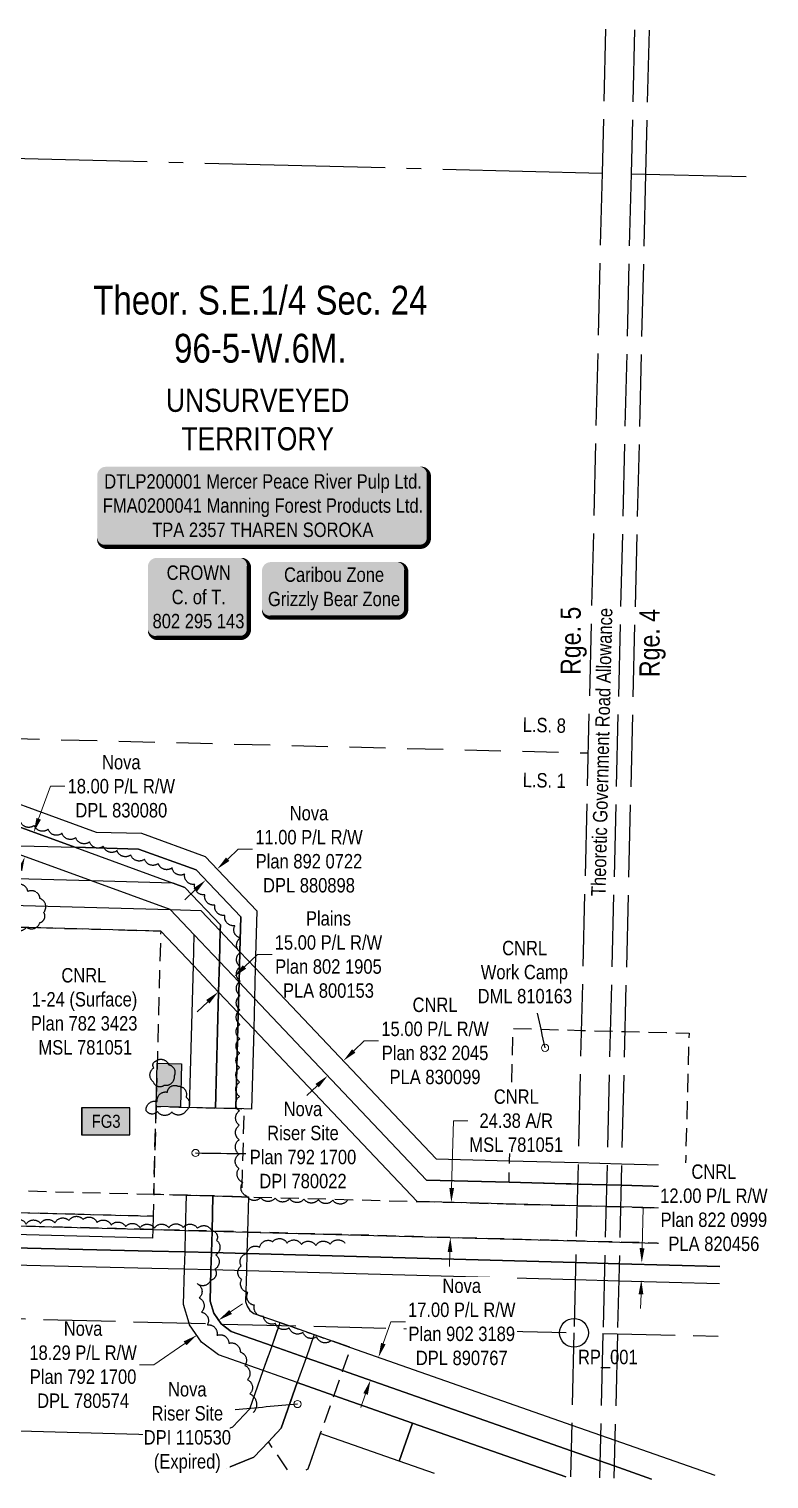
# Model space of a CAD drawing. Extents: x 397859 to 403387, y 6355888 to 6359667.
# Drawn here: x 400245 to 400758, y 6356026 to 6357032 of the extents above; entities that cross this region are included whole.
import ezdxf
from ezdxf.enums import TextEntityAlignment as Align

# ---------------------------------------------------------------- set-up
doc = ezdxf.new("R2010")
doc.units = 0
doc.header["$LTSCALE"] = 5
for name, pattern in [('0', [1, 1, 0]), ('foc-ACCESSROAD', [3.75, 2.5, -1.25]), ('foc-LSD', [8, 5, -3]), ('foc-QUARTERLINE', [33, 25, -3, 2, -3]), ('foc-UNSURVEYED', [12.5, 10, -2.5])]:
    doc.linetypes.add(name, pattern=pattern)
for name, color, linetype in [('35', 37, 'Continuous'), ('AS-OWNER', 7, 'Continuous'), ('AS-WILDLIFE-BLOCK', 131, 'Continuous'), ('C-AR', 13, 'foc-ACCESSROAD'), ('C-RW', 13, 'Continuous'), ('C-SYMBOL', 7, 'Continuous'), ('C-WS', 13, 'foc-ACCESSROAD'), ('D-TXT', 6, 'Continuous'), ('F-RW', 190, 'Continuous'), ('F-WS', 190, 'foc-ACCESSROAD'), ('L-QSEC', 8, 'foc-QUARTERLINE'), ('L-ROAD-T', 7, 'Continuous'), ('L-SECLBL', 7, 'Continuous'), ('L-SECTION-LSD', 7, 'foc-LSD'), ('L-UNS-T', 3, 'Continuous'), ('L-USEC', 7, 'foc-UNSURVEYED'), ('P-TEMP-BLOCKS', 250, 'Continuous'), ('P-TEMP-BLUE', 146, 'Continuous'), ('T-BUSH', 110, '0')]:
    doc.layers.add(name, color=color, linetype=linetype)
for name, color, linetype, lineweight in [('C-AR-T', 13, 'Continuous', 9), ('C-RW-T', 13, 'Continuous', 9), ('C-WS-T', 13, 'Continuous', 9), ('F-RW-T', 190, 'Continuous', 9), ('F-WS-T', 190, 'Continuous', 9)]:
    doc.layers.add(name, color=color, linetype=linetype, lineweight=lineweight)
doc.layers.add('P-TEMP-BLUE-H', color=7, linetype='Continuous', true_color=0x99e6ff)
doc.styles.add('100L', font='ARIALN.TTF', dxfattribs={"height": 11})
doc.styles.add('175L', font='ARIALN.TTF', dxfattribs={"height": 20})
doc.styles.add('80', font='ARIALN.TTF', dxfattribs={"height": 10})
doc.styles.add('80CG', font='ARIALN.TTF', dxfattribs={"height": 10})
doc.styles.add('80L', font='ARIALN.TTF', dxfattribs={"height": 10})
doc.dimstyles.new('Compass 5 000', dxfattribs={"dimscale": 5, "dimtxt": 9, "dimasz": 2, "dimexe": 0.2, "dimexo": 0.0625, "dimgap": 0.5, "dimtad": 0, "dimtih": 1, "dimtoh": 1, "dimzin": 0, "dimdsep": 46, "dimtxsty": '80CG', "dimcen": 0.1, "dimse1": 1, "dimse2": 1, "dimclrd": 256, "dimclrt": 256, "dimaunit": 1, "dimadec": 4, "dimazin": 0, "dimtfac": 0.06, "dimtofl": 0, "dimtmove": 0, "dimatfit": 1, "dimfxl": 0.2, "dimtolj": 1, "dimtzin": 0, "dimlwd": -1, "dimarcsym": 0})

# ---------------------------------------------------------------- blocks, each defined once
blk = doc.blocks.new('*U440')
h = blk.add_hatch(color=255)
edge = h.paths.add_edge_path()
edge.add_line((-29, -28.5), (29, -28.5))
edge.add_arc((29, -22.5), 6, 270, 360)
edge.add_line((35, -22.5), (35, 21))
edge.add_arc((29, 21), 6, 0, 90)
edge.add_line((29, 27), (-29, 27))
edge.add_arc((-29, 21), 6, 90, 180)
edge.add_line((-35, 21), (-35, -22.5))
edge.add_arc((-29, -22.5), 6, 180, 270)
at = {"color": 14, "flags": 128}
blk.add_lwpolyline([(-29, -28.5, 3, 3, 0), (29, -28.5, 3, 3, 0.414214), (35, -22.5, 3, 3, 0), (35, 21, 3, 0, 0.414214), (29, 27, 0, 0, 0), (-29, 27, 0, 0, 0.414214), (-35, 21, 0, 0, 0), (-35, -22.5, 0, 3, 0.414214)], format="xyseb", close=True, dxfattribs=at)
at = {"color": 14, "style": '80'}
blk.add_attdef('ENTER_TEXT_001', (-26.8, -4.9), '', height=10, dxfattribs=at)
blk = doc.blocks.new('*U441')
h = blk.add_hatch(color=255)
edge = h.paths.add_edge_path()
edge.add_line((-109, -28.5), (109, -28.5))
edge.add_arc((109, -22.5), 6, 270, 360)
edge.add_line((115, -22.5), (115, 21))
edge.add_arc((109, 21), 6, 0, 90)
edge.add_line((109, 27), (-109, 27))
edge.add_arc((-109, 21), 6, 90, 180)
edge.add_line((-115, 21), (-115, -22.5))
edge.add_arc((-109, -22.5), 6, 180, 270)
at = {"color": 44, "flags": 128}
blk.add_lwpolyline([(-109, -28.5, 3, 3, 0), (109, -28.5, 3, 3, 0.414214), (115, -22.5, 3, 3, 0), (115, 21, 3, 0, 0.414214), (109, 27, 0, 0, 0), (-109, 27, 0, 0, 0.414214), (-115, 21, 0, 0, 0), (-115, -22.5, 0, 3, 0.414214)], format="xyseb", close=True, dxfattribs=at)
at = {"color": 44, "style": '80'}
blk.add_attdef('ENTER_TEXT_001', (-36, -5), '', height=10, dxfattribs=at)
blk = doc.blocks.new('*D444')
at = {"layer": 'F-RW-T', "transparency": 16777216}
for p, q in [((400251.5, 6356484.1), (400259.7, 6356506.6)), ((400259.7, 6356506.6), (400269.7, 6356506.6)), ((400238.5, 6356448.4), (400235.1, 6356439))]:
    blk.add_line(p, q, dxfattribs=at)
for points in [[(400250, 6356484.6), (400253.1, 6356483.5), (400248.1, 6356474.7)], [(400237, 6356448.9), (400240.1, 6356447.8), (400241.9, 6356457.7)]]:
    blk.add_solid(points, dxfattribs=at)
at = {"layer": 'F-RW-T', "transparency": 16777216, "insert": (400308.8, 6356506.6), "char_height": 10, "attachment_point": 5, "style": '80CG'}
blk.add_mtext('\\A1;Nova\\P18.00 P/L R/W\\PDPL 830080', dxfattribs=at)
blk = doc.blocks.new('*D446')
at = {"layer": 'F-RW-T', "transparency": 16777216}
for p, q in [((400382.6, 6356456.1), (400389.8, 6356462.9)), ((400389.8, 6356462.9), (400399.8, 6356462.9)), ((400360.1, 6356434.7), (400352.8, 6356427.8))]:
    blk.add_line(p, q, dxfattribs=at)
for points in [[(400381.4, 6356457.3), (400383.7, 6356454.8), (400375.3, 6356449.2)], [(400358.9, 6356435.9), (400361.2, 6356433.5), (400367.3, 6356441.6)]]:
    blk.add_solid(points, dxfattribs=at)
at = {"layer": 'F-RW-T', "transparency": 16777216, "insert": (400438.9, 6356462.9), "char_height": 10, "attachment_point": 5, "style": '80CG'}
blk.add_mtext('\\A1;Nova\\P11.00 P/L R/W\\PPlan 892 0722\\PDPL 880898', dxfattribs=at)
blk = doc.blocks.new('*D447')
at = {"layer": 'F-RW-T', "transparency": 16777216}
for p, q in [((400490.4, 6356120.2), (400495.7, 6356135.2)), ((400495.7, 6356135.2), (400505.7, 6356135.2)), ((400478.2, 6356085.3), (400474.9, 6356075.8))]:
    blk.add_line(p, q, dxfattribs=at)
for points in [[(400488.9, 6356120.7), (400492, 6356119.6), (400487.1, 6356110.7)], [(400476.6, 6356085.8), (400479.7, 6356084.7), (400481.5, 6356094.7)]]:
    blk.add_solid(points, dxfattribs=at)
at = {"layer": 'F-RW-T', "transparency": 16777216, "insert": (400544.8, 6356135.2), "char_height": 10, "attachment_point": 5, "style": '80CG', "bg_fill": 3, "box_fill_scale": 1.1, "bg_fill_color": 256, "bg_fill_true_color": 13158600, "bg_fill_transparency": 0}
blk.add_mtext('\\A1;Nova\\P17.00 P/L R/W\\PPlan 902 3189\\PDPL 890767', dxfattribs=at)
blk = doc.blocks.new('*D448')
at = {"layer": 'F-RW-T', "transparency": 16777216}
for p, q in [((400384.5, 6356142.1), (400392.8, 6356147.7)), ((400352.9, 6356120.3), (400331.4, 6356105.5)), ((400331.4, 6356105.5), (400321.4, 6356105.5))]:
    blk.add_line(p, q, dxfattribs=at)
for points in [[(400383.6, 6356143.5), (400385.5, 6356140.7), (400376.3, 6356136.4)], [(400352, 6356121.7), (400353.9, 6356119), (400361.2, 6356126)]]:
    blk.add_solid(points, dxfattribs=at)
at = {"layer": 'F-RW-T', "transparency": 16777216, "insert": (400282.3, 6356105.5), "char_height": 10, "attachment_point": 5, "style": '80CG'}
blk.add_mtext('\\A1;Nova\\P18.29 P/L R/W\\PPlan 792 1700\\PDPL 780574', dxfattribs=at)
blk = doc.blocks.new('*D450')
at = {"layer": 'C-AR-T', "transparency": 16777216}
for p, q in [((400537.8, 6356228.1), (400539.1, 6356274.7)), ((400539.1, 6356274.7), (400549.1, 6356274.7)), ((400536.6, 6356183.7), (400536.4, 6356173.7))]:
    blk.add_line(p, q, dxfattribs=at)
for points in [[(400536.2, 6356228.1), (400539.5, 6356228), (400537.6, 6356218.1)], [(400535, 6356183.8), (400538.3, 6356183.7), (400536.9, 6356193.7)]]:
    blk.add_solid(points, dxfattribs=at)
at = {"layer": 'C-AR-T', "transparency": 16777216, "insert": (400582.6, 6356274.7), "char_height": 10, "attachment_point": 5, "style": '80CG', "bg_fill": 3, "box_fill_scale": 1.1, "bg_fill_color": 256, "bg_fill_true_color": 13158600, "bg_fill_transparency": 0}
blk.add_mtext('\\A1;CNRL\\P24.38 A/R\\PMSL 781051', dxfattribs=at)
blk = doc.blocks.new('*D454')
at = {"layer": 'F-RW-T', "transparency": 16777216}
for p, q in [((400394.2, 6356381.3), (400403.3, 6356389.9)), ((400403.3, 6356389.9), (400413.3, 6356389.9)), ((400368.8, 6356357.2), (400361.5, 6356350.3))]:
    blk.add_line(p, q, dxfattribs=at)
for points in [[(400393, 6356382.5), (400395.3, 6356380.1), (400386.9, 6356374.4)], [(400367.6, 6356358.4), (400369.9, 6356356), (400376.1, 6356364.1)]]:
    blk.add_solid(points, dxfattribs=at)
at = {"layer": 'F-RW-T', "transparency": 16777216, "insert": (400452.4, 6356389.9), "char_height": 10, "attachment_point": 5, "style": '80CG'}
blk.add_mtext('\\A1;Plains\\P15.00 P/L R/W\\PPlan 802 1905\\PPLA 800153', dxfattribs=at)
blk = doc.blocks.new('*D455')
at = {"layer": 'F-RW-T', "transparency": 16777216}
for p, q in [((400210.7, 6356278.5), (400220.7, 6356278.5)), ((400220.7, 6356278.5), (400219.3, 6356222.1)), ((400219, 6356212.1), (400219.3, 6356222.1)), ((400218.1, 6356177), (400217.9, 6356167))]:
    blk.add_line(p, q, dxfattribs=at)
for points in [[(400217.3, 6356212.2), (400220.7, 6356212.1), (400218.8, 6356202.1)], [(400216.5, 6356177.1), (400219.8, 6356177), (400218.4, 6356187)]]:
    blk.add_solid(points, dxfattribs=at)
at = {"layer": 'F-RW-T', "transparency": 16777216, "insert": (400171.6, 6356278.5), "char_height": 10, "attachment_point": 5, "style": '80CG', "bg_fill": 3, "box_fill_scale": 1.1, "bg_fill_color": 256, "bg_fill_true_color": 13158600, "bg_fill_transparency": 0}
blk.add_mtext('\\A1;Plains\\P15.00 P/L R/W\\PPlan 802 1816\\PPLA 800007', dxfattribs=at)
blk = doc.blocks.new('*D457')
at = {"layer": 'C-RW-T', "transparency": 16777216}
for p, q in [((400669.8, 6356186.3), (400670.5, 6356214.3)), ((400670.5, 6356214.3), (400680.5, 6356214.3)), ((400669.1, 6356154.4), (400668.8, 6356144.4))]:
    blk.add_line(p, q, dxfattribs=at)
for points in [[(400668.1, 6356186.4), (400671.5, 6356186.3), (400669.6, 6356176.3)], [(400667.4, 6356154.4), (400670.7, 6356154.3), (400669.3, 6356164.4)]]:
    blk.add_solid(points, dxfattribs=at)
at = {"layer": 'C-RW-T', "transparency": 16777216, "insert": (400719.6, 6356214.3), "char_height": 10, "attachment_point": 5, "style": '80CG', "bg_fill": 3, "box_fill_scale": 1.1, "bg_fill_color": 256, "bg_fill_true_color": 13158600, "bg_fill_transparency": 0}
blk.add_mtext('\\A1;CNRL\\P12.00 P/L R/W\\PPlan 822 0999\\PPLA 820456', dxfattribs=at)
blk = doc.blocks.new('*D458')
at = {"layer": 'C-RW-T', "transparency": 16777216}
for p, q in [((400470, 6356323.1), (400477.2, 6356330)), ((400477.2, 6356330), (400487.2, 6356330)), ((400444.6, 6356299), (400437.3, 6356292.2))]:
    blk.add_line(p, q, dxfattribs=at)
for points in [[(400468.8, 6356324.3), (400471.1, 6356321.9), (400462.7, 6356316.2)], [(400443.4, 6356300.2), (400445.7, 6356297.8), (400451.9, 6356305.9)]]:
    blk.add_solid(points, dxfattribs=at)
at = {"layer": 'C-RW-T', "transparency": 16777216, "insert": (400526.3, 6356330), "char_height": 10, "attachment_point": 5, "style": '80CG'}
blk.add_mtext('\\A1;CNRL\\P15.00 P/L R/W\\PPlan 832 2045\\PPLA 830099', dxfattribs=at)
blk = doc.blocks.new('*U467')
h = blk.add_hatch(color=255)
edge = h.paths.add_edge_path()
edge.add_line((-44, -20), (44, -20))
edge.add_arc((44, -14), 6, 270, 360)
edge.add_line((50, -14), (50, 12.5))
edge.add_arc((44, 12.5), 6, 0, 90)
edge.add_line((44, 18.5), (-44, 18.5))
edge.add_arc((-44, 12.5), 6, 90, 180)
edge.add_line((-50, 12.5), (-50, -14))
edge.add_arc((-44, -14), 6, 180, 270)
at = {"color": 131, "flags": 128}
blk.add_lwpolyline([(-44, -20, 3, 3, 0), (44, -20, 3, 3, 0.414214), (50, -14, 3, 3, 0), (50, 12.5, 3, 0, 0.414214), (44, 18.5, 0, 0, 0), (-44, 18.5, 0, 0, 0.414214), (-50, 12.5, 0, 0, 0), (-50, -14, 0, 3, 0.414214)], format="xyseb", close=True, dxfattribs=at)
at = {"color": 131, "style": '80'}
blk.add_attdef('ENTER_TEXT_001', (-36, -5), '', height=10, dxfattribs=at)
blk = doc.blocks.new('Temp_Area5')
at = {"true_color": 0x99e6ff}
h = blk.add_hatch(color=141, dxfattribs=at)
h.dxf.hatch_style = 1
h.paths.add_polyline_path([(-16.8, -9.4), (16.3, -9.4), (16.3, 9.1), (-16.8, 9.1)])
at = {"color": 250}
for points in [[(-17, -9.6), (16.5, -9.6), (16.5, 9.3), (-17, 9.3)], [(-16.9, -9.5), (16.4, -9.5), (16.4, 9.2), (-16.9, 9.2)]]:
    blk.add_lwpolyline(points, close=True, dxfattribs=at)
at = {"color": 250, "style": '80L'}
blk.add_attdef('TEMPORARY', text='', height=9, dxfattribs=at).set_placement((0, -0.1), align=Align.MIDDLE_CENTER)

msp = doc.modelspace()

# ---------------------------------------------------------------- hatches: boundary and pattern name
at = {"layer": 'P-TEMP-BLUE-H'}
h = msp.add_hatch(color=256, dxfattribs=at)
h.dxf.hatch_style = 1
h.paths.add_polyline_path([(400333.675, 6356314.507), (400350.591, 6356314.064), (400349.807, 6356284.087), (400332.884, 6356284.53)])

# ---------------------------------------------------------------- linework, layer by layer
at = {"layer": '35', "color": 3}
msp.add_circle((400622.595, 6356127.626), 9.996, dxfattribs=at)
at = {"layer": 'C-AR', "flags": 128}
msp.add_lwpolyline([(399719.673, 6356239.828), (399776.918, 6356238.317), (399819.596, 6356237.192), (399961.78, 6356233.438), (399965.776, 6356233.332), (400033.776, 6356231.537), (400048.766, 6356231.141), (400126.708, 6356229.083), (400139.288, 6356228.751), (400148.526, 6356228.508), (400331.276, 6356223.684), (400330.879, 6356208.459), (400148.124, 6356213.28), (400143.719, 6356213.397), (400135.973, 6356213.601), (400131.138, 6356213.729), (400048.402, 6356215.911), (400036.486, 6356216.226), (400033.413, 6356216.307), (399965.375, 6356218.102), (399819.224, 6356221.958), (399719.3, 6356224.595)], dxfattribs=at)
at = {"layer": 'C-RW'}
for points in [[(400725.016, 6356228.015), (400699.47, 6356228.707), (400655.245, 6356229.908), (400625.094, 6356230.724), (400577.603, 6356232.01), (400520.442, 6356233.558), (400401.154, 6356359.401), (400390.45, 6356370.692), (400376.826, 6356385.064), (400359.312, 6356403.541), (400342.712, 6356421.053), (400363.922, 6356420.472), (400377.383, 6356406.272), (400391.005, 6356391.902), (400401.709, 6356380.61), (400527.053, 6356248.379), (400578.009, 6356246.998), (400625.458, 6356245.714), (400655.608, 6356244.897), (400699.877, 6356243.693), (400725.38, 6356243.003)], [(399719.3, 6356224.595), (399819.224, 6356221.958), (399965.375, 6356218.102), (400033.413, 6356216.307), (400036.486, 6356216.226), (400048.402, 6356215.911), (400131.138, 6356213.729), (400135.973, 6356213.601), (400143.719, 6356213.397), (400148.124, 6356213.28), (400330.879, 6356208.459), (400330.641, 6356199.317), (400330.482, 6356193.225), (400234.204, 6356195.766), (400159.235, 6356197.744), (400148.151, 6356198.035), (400135.571, 6356198.368), (400036.084, 6356200.993), (400033.102, 6356201.074), (399964.973, 6356202.869), (399925.853, 6356203.892), (399818.852, 6356206.724), (399718.928, 6356209.361)], [(400233.958, 6356186.594), (400330.248, 6356184.328), (400353.009, 6356183.711), (400371.283, 6356183.216), (400395.875, 6356182.55), (400623.777, 6356176.377), (400653.928, 6356175.56), (400723.699, 6356173.67)], [(400723.408, 6356161.679), (400653.637, 6356163.569), (400623.487, 6356164.386), (400395.552, 6356170.56), (400370.96, 6356171.227), (400352.686, 6356171.721), (400329.935, 6356172.338), (400233.614, 6356174.604)]]:
    msp.add_lwpolyline(points, dxfattribs=at)
at = {"layer": 'C-WS', "flags": 128}
msp.add_lwpolyline([(400724.062, 6356188.661), (400654.291, 6356190.551), (400624.14, 6356191.367), (400396.279, 6356197.539), (400371.687, 6356198.206), (400353.413, 6356198.7), (400330.641, 6356199.317), (400234.372, 6356201.724), (400159.394, 6356203.583), (400148.063, 6356203.643), (400148.124, 6356213.28), (400148.526, 6356228.508), (400153.342, 6356411.233), (400169.638, 6356410.787), (400336.099, 6356406.234), (400332.883, 6356284.53), (400331.276, 6356223.684), (400354.071, 6356223.066), (400372.345, 6356222.571), (400392.188, 6356222.033), (400396.936, 6356221.904), (400513.831, 6356218.738), (400624.731, 6356215.734), (400654.882, 6356214.918), (400724.653, 6356213.028)], dxfattribs=at)
msp.add_lwpolyline([(400699.877, 6356243.693), (400699.47, 6356228.707), (400655.245, 6356229.908), (400625.094, 6356230.724), (400577.603, 6356232.01), (400578.009, 6356246.998), (400580.491, 6356338.649), (400627.679, 6356337.371), (400657.83, 6356336.554), (400702.358, 6356335.348), (400699.877, 6356243.693)], close=True, dxfattribs=at)
at = {"layer": 'F-RW'}
for points in [[(400190.211, 6356511.686), (400291.325, 6356474.879), (400322.841, 6356474.045), (400366.919, 6356458), (400402.748, 6356420.269), (400401.709, 6356380.61), (400401.154, 6356359.401), (400400.597, 6356338.192), (400399.146, 6356282.794), (400393.8, 6356282.936), (400388.153, 6356283.083), (400389.893, 6356349.485), (400390.45, 6356370.692), (400391.005, 6356391.902), (400391.637, 6356416.002), (400360.726, 6356448.552), (400320.763, 6356463.1), (400276.641, 6356464.268), (400181.913, 6356498.75)], [(400219.91, 6356465.77), (400276.641, 6356464.268), (400320.763, 6356463.1), (400360.726, 6356448.552), (400391.637, 6356416.002), (400391.005, 6356391.902), (400390.45, 6356370.692), (400389.893, 6356349.485), (400388.153, 6356283.083), (400374.162, 6356283.449), (400376.271, 6356363.856), (400376.826, 6356385.064), (400377.383, 6356406.272), (400377.495, 6356410.571), (400352.846, 6356436.527), (400344.777, 6356439.465), (400288.048, 6356440.968), (400157.868, 6356444.414)], [(400724.653, 6356213.028), (400654.882, 6356214.918), (400624.731, 6356215.734), (400513.831, 6356218.738), (400400.597, 6356338.192), (400389.893, 6356349.485), (400376.271, 6356363.856), (400358.756, 6356382.333), (400336.099, 6356406.234), (400169.638, 6356410.787), (400164.337, 6356425.932), (400342.712, 6356421.053), (400359.312, 6356403.541), (400376.826, 6356385.064), (400390.45, 6356370.692), (400401.154, 6356359.401), (400520.442, 6356233.558), (400577.603, 6356232.01), (400625.094, 6356230.724), (400655.245, 6356229.908), (400699.47, 6356228.707), (400725.016, 6356228.015)], [(400616.911, 6356027.78), (400510.77, 6356065.052), (400456.045, 6356084.263), (400430.812, 6356093.123), (400407.237, 6356101.41), (400376.082, 6356112.35), (400364.465, 6356121.225), (400356.172, 6356133.281), (400355.856, 6356134.338), (400352.027, 6356147.293), (400352.686, 6356171.721), (400353.009, 6356183.711), (400353.413, 6356198.7), (400354.072, 6356223.066), (400372.345, 6356222.571), (400371.687, 6356198.206), (400371.283, 6356183.216), (400370.96, 6356171.227), (400370.379, 6356149.697), (400372.879, 6356141.25), (400378.138, 6356133.777), (400384.876, 6356128.637), (400413.299, 6356118.656), (400436.877, 6356110.377), (400462.112, 6356101.514), (400620.613, 6356045.855), (400650.53, 6356035.349), (400676.355, 6356026.28)], [(400676.355, 6356026.28), (400650.53, 6356035.349), (400620.613, 6356045.855), (400462.112, 6356101.514), (400436.877, 6356110.377), (400413.299, 6356118.656), (400384.876, 6356128.637), (400378.138, 6356133.777), (400372.879, 6356141.25), (400370.379, 6356149.697), (400370.96, 6356171.227), (400371.283, 6356183.216), (400371.687, 6356198.206), (400372.345, 6356222.571), (400392.189, 6356222.033), (400396.936, 6356221.904), (400396.279, 6356197.539), (400395.875, 6356182.55), (400395.552, 6356170.56), (400394.977, 6356149.276), (400395.945, 6356146.008), (400397.879, 6356143.2), (400400.588, 6356141.13), (400418.934, 6356134.688), (400424.857, 6356132.6), (400442.513, 6356126.408), (400467.747, 6356117.546), (400621.046, 6356063.714), (400650.962, 6356053.209), (400720.189, 6356028.898)], [(400234.372, 6356201.724), (400330.641, 6356199.317), (400353.413, 6356198.7), (400371.687, 6356198.206), (400396.279, 6356197.539), (400624.14, 6356191.367), (400654.291, 6356190.551), (400724.062, 6356188.661)], [(400723.699, 6356173.67), (400653.928, 6356175.56), (400623.777, 6356176.377), (400395.875, 6356182.55), (400371.283, 6356183.216), (400353.009, 6356183.711), (400330.248, 6356184.328), (400233.958, 6356186.594)], [(399715.625, 6356074.222), (399815.546, 6356071.44), (399922.347, 6356068.461), (400081.206, 6356064.036), (400370.462, 6356055.993), (400386.199, 6356062.54), (400397.922, 6356074.912), (400407.237, 6356101.41), (400413.299, 6356118.656), (400418.26, 6356132.767), (400418.934, 6356134.688), (400424.857, 6356132.6), (400442.513, 6356126.408), (400436.877, 6356110.377), (400430.812, 6356093.123), (400419.73, 6356061.594), (400410.726, 6356052.092), (400400.692, 6356041.504), (400381.955, 6356033.709)], [(400381.955, 6356033.709), (400400.692, 6356041.504), (400410.726, 6356052.092), (400419.73, 6356061.594), (400430.811, 6356093.12), (400456.043, 6356084.26), (400510.77, 6356065.052), (400501.493, 6356038.627), (400446.766, 6356057.846), (400438.108, 6356033.21), (400436.821, 6356032.324)], [(400525.872, 6356030.077), (400501.493, 6356038.627), (400510.77, 6356065.052), (400616.911, 6356027.78)]]:
    msp.add_lwpolyline(points, dxfattribs=at)
msp.add_lwpolyline([(400376.271, 6356363.856), (400374.162, 6356283.449), (400356.176, 6356283.92), (400358.756, 6356382.333), (400359.312, 6356403.541), (400342.712, 6356421.053), (400288.048, 6356440.968), (400219.91, 6356465.77), (400171.955, 6356483.227), (400166.355, 6356488.897), (400181.913, 6356498.75), (400276.641, 6356464.268), (400344.777, 6356439.465), (400352.846, 6356436.527), (400377.495, 6356410.571), (400377.383, 6356406.272), (400376.826, 6356385.064), (400376.271, 6356363.856)], close=True, dxfattribs=at)
at = {"layer": 'F-WS', "flags": 128}
msp.add_lwpolyline([(400392.189, 6356222.033), (400372.345, 6356222.571), (400354.072, 6356223.066), (400331.276, 6356223.684), (400332.883, 6356284.53), (400356.176, 6356283.92), (400374.162, 6356283.449), (400388.153, 6356283.083), (400393.8, 6356282.936), (400392.189, 6356222.033)], close=True, dxfattribs=at)
msp.add_lwpolyline([(400424.105, 6356032.645), (400410.726, 6356052.092), (400419.73, 6356061.594), (400430.811, 6356093.12), (400407.237, 6356101.41), (400413.299, 6356118.656), (400418.26, 6356132.767), (400418.933, 6356134.688), (400424.858, 6356132.6), (400442.513, 6356126.408), (400467.747, 6356117.547), (400462.112, 6356101.514), (400456.044, 6356084.261), (400446.766, 6356057.846), (400438.108, 6356033.21), (400436.821, 6356032.324)], dxfattribs=at)
at = {"layer": 'L-QSEC'}
for p, q in [((399871.812, 6356951.176), (400642.088, 6356931.749)), ((400662.19, 6356931.248), (400742.019, 6356929.417))]:
    msp.add_line(p, q, dxfattribs=at)
at = {"layer": 'L-SECTION-LSD'}
msp.add_line((399827.243, 6356549.989), (400632.342, 6356529.688), dxfattribs=at)
at = {"layer": 'L-USEC'}
for p, q in [((400644.511, 6357031.679), (400642.088, 6356931.749)), ((400664.613, 6357031.172), (400662.19, 6356931.261)), ((400674.669, 6357030.918), (400672.246, 6356931.017)), ((400642.088, 6356931.749), (400622.595, 6356127.626)), ((400662.19, 6356931.261), (400642.698, 6356127.138)), ((400672.246, 6356931.017), (400652.754, 6356126.895)), ((399817.415, 6356147.942), (400622.595, 6356127.626)), ((400622.595, 6356127.626), (400620.173, 6356027.698)), ((400642.698, 6356127.138), (400640.275, 6356027.191)), ((400642.698, 6356127.164), (400722.527, 6356125.331)), ((400652.754, 6356126.895), (400650.331, 6356026.937))]:
    msp.add_line(p, q, dxfattribs=at)
at = {"layer": 'P-TEMP-BLUE'}
msp.add_lwpolyline([(400333.675, 6356314.507), (400350.591, 6356314.064), (400349.807, 6356284.087), (400332.884, 6356284.53)], close=True, dxfattribs=at)
at = {"layer": 'T-BUSH', "flags": 128}
for points in [[(400465.415, 6356219.317, -0.52056705), (400455.426, 6356219.678, -0.52056705), (400445.437, 6356220.038, -0.52056705), (400435.447, 6356220.398, -0.52056705), (400425.458, 6356220.759, -0.52056705), (400415.469, 6356221.119, -0.52056705), (400405.479, 6356221.479, -0.52056705), (400395.882, 6356222.341, -0.52056705), (400393.135, 6356231.952, -0.52056705), (400390.388, 6356241.563, -0.52056705), (400390.407, 6356251.547, -0.52056705), (400390.508, 6356261.542, -0.52056705), (400390.609, 6356271.537, -0.52056705), (400390.69, 6356281.533, -0.52056705), (400390.746, 6356291.529, -0.52056705), (400390.802, 6356301.524, -0.52056705), (400390.858, 6356311.52, -0.52056705), (400390.914, 6356321.516, -0.52056705), (400390.969, 6356331.511, -0.52056705), (400391.025, 6356341.507, -0.52056705), (400391.081, 6356351.503, -0.52056705), (400391.137, 6356361.498, -0.52056705), (400391.193, 6356371.494, -0.52056705), (400391.248, 6356381.49, -0.52056705), (400391.304, 6356391.485, -0.52056705), (400391.36, 6356401.481, -0.52056705), (400387.6, 6356409.939, -0.52056705), (400380.629, 6356417.103, -0.52056705), (400373.658, 6356424.267, -0.52056705), (400366.687, 6356431.431, -0.52056705), (400359.716, 6356438.595, -0.52056705), (400352.745, 6356445.758, -0.52056705), (400343.998, 6356450.036, -0.52056705), (400334.461, 6356453.028, -0.52056705), (400324.923, 6356456.02, -0.52056705), (400315.385, 6356459.011, -0.52056705), (400305.848, 6356462.003, -0.52056705), (400296.31, 6356464.995, -0.52056705), (400286.773, 6356467.987, -0.52056705), (400277.235, 6356470.978, -0.52056705), (400267.697, 6356473.97, -0.52056705), (400258.099, 6356476.757, -0.52056705), (400248.477, 6356479.467, -0.52056705), (400238.856, 6356482.177, -0.52056705), (400229.235, 6356484.888, -0.52056705), (400219.613, 6356487.598, -0.52056705), (400209.992, 6356490.309, -0.52056705), (400200.37, 6356493.019, -0.52056705), (400190.749, 6356495.729, -0.52056705), (400184.253, 6356502.008, -0.52056705), (400180.297, 6356511.188, -0.52056705), (400176.42, 6356520.183, -0.52056705)], [(400236.395, 6356124.938, -0.52056705), (400235.613, 6356134.903, -0.52056705), (400234.781, 6356144.859, -0.52056705), (400231.96, 6356154.448, -0.52056705), (400231.207, 6356164.3, -0.52056705), (400227.48, 6356172.406, -0.52056705), (400222.221, 6356180.542, -0.52056705), (400214.364, 6356184.501, -0.52056705), (400204.412, 6356185.409, -0.52056705), (400194.461, 6356186.313, -0.52056705), (400186.945, 6356188.147, -0.52056705), (400195.816, 6356192.752, -0.52056705), (400204.713, 6356197.307, -0.52056705), (400213.674, 6356201.737, -0.52056705), (400222.91, 6356204.932, -0.52056705), (400232.861, 6356204.16, -0.52056705), (400242.784, 6356203.077, -0.52056705), (400252.771, 6356203.484, -0.52056705), (400262.759, 6356203.89, -0.52056705), (400272.578, 6356205.415, -0.52056705), (400282.268, 6356206.319, -0.52056705), (400292.001, 6356204.044, -0.52056705), (400301.827, 6356202.331, -0.52056705), (400311.778, 6356201.389, -0.52056705), (400321.73, 6356200.447, -0.52056705), (400331.711, 6356200.307, -0.52056705), (400341.705, 6356200.491, -0.52056705), (400351.7, 6356200.676, -0.52056705), (400361.642, 6356200.115, -0.52056705), (400371.514, 6356198.549, -0.52056705), (400374.896, 6356191.756, -0.52056705), (400374.323, 6356181.777, -0.52056705), (400373.749, 6356171.797, -0.52056705), (400370.7, 6356163.986, -0.52056705), (400361.381, 6356161.748, -0.52056705), (400362.846, 6356151.86, -0.52056705), (400364.311, 6356141.972, -0.52056705), (400368.445, 6356133.149, -0.52056705), (400375.096, 6356125.9, -0.52056705), (400383.43, 6356120.38, -0.52056705), (400391.198, 6356114.367, -0.52056705), (400394.451, 6356105.009, -0.52056705), (400396.237, 6356095.175, -0.52056705), (400397.96, 6356085.328, -0.52056705), (400400.19, 6356072.198, -0.52056705)], [(400453.751, 6356121.894, -0.52056705), (400444.234, 6356124.952, -0.52056705), (400434.717, 6356128.01, -0.52056705), (400425.201, 6356131.067, -0.52056705), (400415.684, 6356134.125, -0.52056705), (400407.409, 6356139.013, -0.52056705), (400401.053, 6356146.727, -0.52056705), (400396.562, 6356155.632, -0.52056705), (400392.244, 6356164.647, -0.52056705), (400391.882, 6356174.054, -0.52056705), (400395.78, 6356182.586, -0.52056705), (400404.721, 6356187.055, -0.52056705), (400413.783, 6356190.872, -0.52056705), (400423.731, 6356189.9, -0.52056705), (400433.68, 6356188.928, -0.52056705), (400443.63, 6356188.189, -0.52056705), (400453.591, 6356189.019, -0.52056705), (400463.817, 6356189.87, -0.52056705)]]:
    msp.add_lwpolyline(points, format="xyb", dxfattribs=at)
for points in [[(400169.416, 6356442.56, 0.52056705), (400175.285, 6356434.468, 0.52056705), (400181.153, 6356426.377, 0.52056705), (400187.022, 6356418.285, 0.52056705), (400193.085, 6356410.558, 0.52056705), (400203.075, 6356410.23, 0.52056705), (400213.065, 6356409.901, 0.52056705), (400223.056, 6356409.573, 0.52056705), (400233.046, 6356409.245, 0.52056705), (400243.037, 6356408.916, 0.52056705), (400252.361, 6356412.072, 0.52056705), (400255.049, 6356419.166, 0.52056705), (400252.418, 6356428.81, 0.52056705), (400244.044, 6356433.641, 0.52056705), (400235.008, 6356437.915, 0.52056705), (400225.474, 6356440.918, 0.52056705), (400215.94, 6356443.92, 0.52056705), (400206.38, 6356446.774, 0.52056705), (400196.389, 6356447.086, 0.52056705), (400186.398, 6356447.398, 0.52056705), (400176.801, 6356445.054, 0.52056705)], [(400332.863, 6356316.122, -0.52056705), (400341.513, 6356313.575, -0.52056705), (400345.344, 6356305.654, -0.52056705), (400338.557, 6356299.196, -0.52056705), (400331.189, 6356301.401, -0.52056705), (400331.329, 6356311.388, -0.52056705)], [(400325.992, 6356281.725, -0.52056705), (400333.713, 6356288.057, -0.52056705), (400340.784, 6356294.495, -0.52056705), (400347.976, 6356298.755, -0.52056705), (400353.691, 6356291.063, -0.52056705), (400353.665, 6356281.649, -0.52056705), (400343.8, 6356280.742, -0.52056705), (400333.837, 6356281.071, -0.52056705)]]:
    msp.add_lwpolyline(points, format="xyb", close=True, dxfattribs=at)

# ---------------------------------------------------------------- block references
at = {"layer": 'AS-OWNER'}
ref = msp.add_blockref('*U440', (400362.271, 6356637.921), dxfattribs=dict(at, xscale=0.999584, yscale=0.999584, zscale=0.999584))
ref.add_attrib('ENTER_TEXT_001', 'CROWN', (400340.22, 6356649.689), dxfattribs={"layer": '0', "color": 14, "height": 9.9958, "style": '80'})
ref.add_attrib('ENTER_TEXT_002', 'C. of T.', (400343.715, 6356632.852), dxfattribs={"layer": '0', "color": 14, "height": 9.9958, "style": '80'})
ref.add_attrib('ENTER_TEXT_003', '802 295 143', (400330.473, 6356616.151), dxfattribs={"layer": '0', "color": 14, "height": 9.99584, "style": '80'})
at = {"layer": 'AS-WILDLIFE-BLOCK'}
ref = msp.add_blockref('*U467', (400456.332, 6356643.543), dxfattribs=dict(at, xscale=0.999584, yscale=0.999584, zscale=0.999584))
ref.add_attrib('ENTER_TEXT_001', 'Caribou Zone', (400421.619, 6356648.344), dxfattribs={"layer": '0', "color": 131, "height": 9.99584, "style": '80'})
ref.add_attrib('ENTER_TEXT_002', 'Grizzly Bear Zone', (400410.44, 6356631.507), dxfattribs={"layer": '0', "color": 131, "height": 9.99584, "style": '80'})
at = {"layer": 'L-SECLBL'}
ref = msp.add_blockref('*U441', (400407.037, 6356701.142), dxfattribs=dict(at, xscale=0.999584, yscale=0.999584, zscale=0.999584))
ref.add_attrib('ENTER_TEXT_001', 'DTLP200001 Mercer Peace River Pulp Ltd.', (400296.983, 6356712.978), dxfattribs={"layer": '0', "color": 44, "height": 9.99584, "style": '80'})
ref.add_attrib('ENTER_TEXT_002', 'FMA0200041 Manning Forest Products Ltd.', (400295.964, 6356696.277), dxfattribs={"layer": '0', "color": 44, "height": 9.99584, "style": '80'})
ref.add_attrib('ENTER_TEXT_003', 'TPA 2357 THAREN SOROKA', (400330.203, 6356679.44), dxfattribs={"layer": '0', "color": 44, "height": 9.99584, "style": '80'})
at = {"layer": 'P-TEMP-BLOCKS', "xscale": 0.999584, "yscale": 0.999584, "zscale": 0.999584}
msp.add_blockref('Temp_Area5', (400298.256, 6356274.407), dxfattribs=at).add_auto_attribs({'TEMPORARY': 'FG3'})

# ---------------------------------------------------------------- texts
at = {"layer": '35', "color": 3, "style": '80'}
msp.add_attdef('RP_001', (400625.374, 6356105.888), 'RP', height=9.9958, dxfattribs=at)
at = {"layer": 'C-SYMBOL', "color": 3, "insert": (400405.183, 6356853.651), "char_height": 19.99168, "width": 230.79972, "attachment_point": 2, "style": '175L'}
msp.add_mtext('Theor. S.E.1/4 Sec. 24\\P96-5-W.6M.', dxfattribs=at)
at = {"layer": 'C-WS-T', "char_height": 9.99584, "attachment_point": 1, "style": '80L'}
for s, width, insert in [('\\pi17.4677;CNRL\\P\\pi2.65463;Work Camp\\P\\pi0.47954;DML 810163', 65.12065, (400555.347, 6356399.428)), ('\\pi21.61672;CNRL\\P\\pi1.07616;1-24 (Surface)\\P\\pi0.48977;Plan 782 3423\\P\\pi5.72633;MSL 781051', 73.41869, (400245.634, 6356380.557))]:
    msp.add_mtext_dynamic_manual_height_columns(s, width=width, gutter_width=49.979, heights=[0], dxfattribs=dict(at, insert=insert))
at = {"layer": 'D-TXT', "color": 3, "char_height": 13.9942, "attachment_point": 1, "rotation": 90, "style": '80L'}
for s, width, insert in [('Rge. 5', 46.70446, (400613.31, 6356583.87)), ('Rge. 4', 46.58037, (400667.974, 6356582.315))]:
    msp.add_mtext_dynamic_manual_height_columns(s, width=width, gutter_width=47.48, heights=[0], dxfattribs=dict(at, insert=insert))
at = {"layer": 'L-ROAD-T', "style": '80L'}
msp.add_text('Theoretic Government Road Allowance', height=9.99584, rotation=88.611371, dxfattribs=at).set_placement((400641.855, 6356530.346), align=Align.MIDDLE_CENTER)
at = {"layer": 'L-UNS-T', "color": 3, "insert": (400403.355, 6356760.757), "char_height": 15.99334, "attachment_point": 5, "style": '80L'}
msp.add_mtext_dynamic_manual_height_columns('UNSURVEYED TERRITORY', width=126.36116, gutter_width=47.48, heights=[0], dxfattribs=at)

# ---------------------------------------------------------------- dimensions: what is measured, and where the dimension line sits
at = {"layer": 'F-RW-T'}
for base, p1, p2, angle, text, picture, middle in [((400248.104, 6356474.656), (400236.796, 6356459.623), (400242.951, 6356476.531), 69.998129, 'Nova\\P18.00 P/L R/W\\PDPL 830080', '*D444', (400308.811, 6356506.583)), ((400375.307, 6356449.167), (400382.202, 6356425.937), (400390.176, 6356433.508), 43.518677, 'Nova\\P11.00 P/L R/W\\PPlan 892 0722\\PDPL 880898', '*D446', (400438.896, 6356462.939)), ((400386.936, 6356374.401), (400413.715, 6356324.353), (400424.598, 6356334.669), 43.468299, 'Plains\\P15.00 P/L R/W\\PPlan 802 1905\\PPLA 800153', '*D454', (400452.375, 6356389.902))]:
    dim = msp.add_linear_dim(base=base, p1=p1, p2=p2, angle=angle, text=text, dimstyle='Compass 5 000', dxfattribs=at)
    dim.commit()
    dim.dimension.update_dxf_attribs({"geometry": picture, "text_midpoint": middle, "dimtype": 161})

# ---------------------------------------------------------------- leaders
at = {"layer": 'C-WS-T', "path_type": 1}
msp.add_leader([(400602.538, 6356325.248), (400597.42, 6356349.174)], dimstyle='Compass 5 000', override={"dimgap": 0.5, "dimtad": 0, "dimldrblk": 'Small'}, dxfattribs=at)

# ---------------------------------------------------------------- next in the draw order: texts
at = {"layer": 'L-SECTION-LSD', "char_height": 9.9958, "attachment_point": 1, "rotation": 358.555533, "style": '100L', "bg_fill": 3, "box_fill_scale": 1.5, "bg_fill_color": 256, "bg_fill_transparency": 0}
for s, width, insert in [('L.S. 8', 30.3885, (400587.21, 6356554.352)), ('L.S. 1', 29.97871, (400587.21, 6356516.083))]:
    msp.add_mtext_dynamic_manual_height_columns(s, width=width, gutter_width=54.977, heights=[0], dxfattribs=dict(at, insert=insert))

# ---------------------------------------------------------------- next in the draw order: dimensions: what is measured, and where the dimension line sits
at = {"layer": 'C-AR-T'}
dim = msp.add_linear_dim(base=(400537.573, 6356218.095), p1=(400531.598, 6356193.874), p2=(400532.258, 6356218.239), angle=88.448559, text='CNRL\\P24.38 A/R\\PMSL 781051', dimstyle='Compass 5 000', override={"dimtfill": 1}, dxfattribs=at)
dim.commit()
dim.dimension.update_dxf_attribs({"geometry": '*D450', "text_midpoint": (400582.601, 6356274.666), "dimtype": 161})

# ---------------------------------------------------------------- next in the draw order: dimensions: what is measured, and where the dimension line sits
at = {"layer": 'C-RW-T'}
dim = msp.add_linear_dim(base=(400669.576, 6356176.342), p1=(400261.195, 6356173.955), p2=(400261.477, 6356185.947), angle=88.651802, text='CNRL\\P12.00 P/L R/W\\PPlan 822 0999\\PPLA 820456', dimstyle='Compass 5 000', override={"dimtfill": 1}, dxfattribs=at)
dim.commit()
dim.dimension.update_dxf_attribs({"geometry": '*D457', "text_midpoint": (400719.555, 6356214.263), "dimtype": 161})

# ---------------------------------------------------------------- next in the draw order: texts
at = {"layer": 'F-WS-T', "insert": (400397.334, 6356287.874), "char_height": 9.99584, "attachment_point": 1, "style": '80L'}
msp.add_mtext_dynamic_manual_height_columns('\\pi24.0134;Nova\\P\\pi12.57205;Riser Site\\P\\pi0.48977;Plan 792 1700\\P\\pi7.1923;DPI 780022', width=73.39824, gutter_width=49.979, heights=[0], dxfattribs=at)

# ---------------------------------------------------------------- next in the draw order: dimensions: what is measured, and where the dimension line sits
at = {"layer": 'C-RW-T'}
dim = msp.add_linear_dim(base=(400462.732, 6356316.233), p1=(400454.715, 6356302.897), p2=(400465.597, 6356313.212), angle=43.468105, text='CNRL\\P15.00 P/L R/W\\PPlan 832 2045\\PPLA 830099', dimstyle='Compass 5 000', dxfattribs=at)
dim.commit()
dim.dimension.update_dxf_attribs({"geometry": '*D458', "text_midpoint": (400526.334, 6356329.992), "dimtype": 161})
at = {"layer": 'F-RW-T'}
dim = msp.add_linear_dim(base=(400487.113, 6356110.746), p1=(400496.628, 6356089.394), p2=(400502.258, 6356105.427), angle=70.650814, text='Nova\\P17.00 P/L R/W\\PPlan 902 3189\\PDPL 890767', dimstyle='Compass 5 000', override={"dimtfill": 1}, dxfattribs=at)
dim.commit()
dim.dimension.update_dxf_attribs({"geometry": '*D447', "text_midpoint": (400544.788, 6356135.206), "dimtype": 161})
dim = msp.add_linear_dim(base=(400361.17, 6356126.015), p1=(400376.605, 6356135.955), p2=(400361.486, 6356125.555), angle=214.522612, text='Nova\\P18.29 P/L R/W\\PPlan 792 1700\\PDPL 780574', dimstyle='Compass 5 000', dxfattribs=at)
dim.commit()
dim.dimension.update_dxf_attribs({"geometry": '*D448', "text_midpoint": (400282.275, 6356105.51), "dimtype": 161})

# ---------------------------------------------------------------- next in the draw order: leaders
at = {"layer": 'F-WS-T', "path_type": 1}
msp.add_leader([(400360.286, 6356252.35), (400395.088, 6356251.917)], dimstyle='Compass 5 000', override={"dimgap": 0.5, "dimtad": 0, "dimldrblk": 'Small'}, dxfattribs=at)

# ---------------------------------------------------------------- next in the draw order: texts
at = {"layer": 'F-WS-T', "insert": (400323.872, 6356093.496), "char_height": 9.99584, "attachment_point": 1, "style": '80L', "bg_fill": 3, "box_fill_scale": 1, "bg_fill_color": 256, "bg_fill_transparency": 0}
msp.add_mtext_dynamic_manual_height_columns('\\pi17.3211;Nova\\P\\pi5.87975;Riser Site\\P\\pi0.47954;DPI 110530\\P\\pi7.47527;(Expired)', width=60.01363, gutter_width=49.979, heights=[0], dxfattribs=at)

# ---------------------------------------------------------------- next in the draw order: dimensions: what is measured, and where the dimension line sits
at = {"layer": 'F-RW-T'}
dim = msp.add_linear_dim(base=(400218.76, 6356202.114), p1=(400253.358, 6356186.138), p2=(400253.735, 6356201.24), angle=88.56805, text='Plains\\P15.00 P/L R/W\\PPlan 802 1816\\PPLA 800007', dimstyle='Compass 5 000', override={"dimtmove": 1, "dimtfill": 1}, dxfattribs=at)
dim.commit()
dim.dimension.update_dxf_attribs({"geometry": '*D455', "text_midpoint": (400200.048, 6356278.541), "dimtype": 161})

# ---------------------------------------------------------------- next in the draw order: leaders
at = {"layer": 'F-WS-T', "path_type": 1}
msp.add_leader([(400430.933, 6356078.259), (400387.725, 6356074.189)], dimstyle='Compass 5 000', override={"dimgap": 0.5, "dimtad": 0, "dimldrblk": 'Small'}, dxfattribs=at)

doc.saveas('drawing.dxf')
